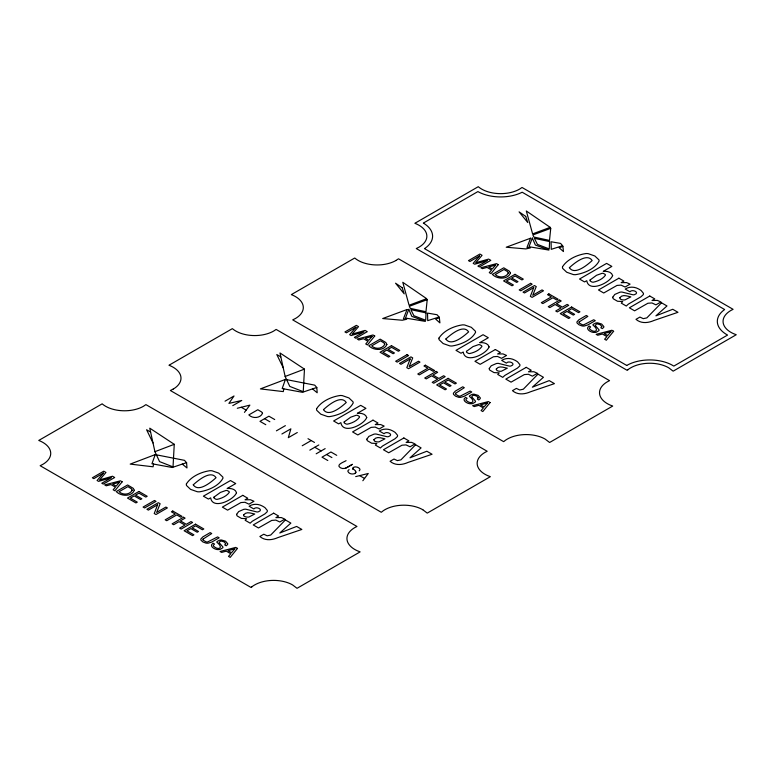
<?xml version="1.0" encoding="UTF-8"?>
<svg xmlns="http://www.w3.org/2000/svg" width="775" height="775" viewBox="0 0 775 775"><rect width="100%" height="100%" fill="white"/><g stroke="black" fill="none" stroke-linecap="round" stroke-linejoin="round"><path stroke-width="1.16" d="M174.259 444.308L173.028 466.889L159.563 461.609L154.932 451.68L149.74 428.158L174.259 444.308L154.932 451.68M304.468 369.113L303.248 391.685L289.782 386.405L285.142 376.476L279.959 352.954L304.468 369.113L285.142 376.476M153.576 463.983L153.092 466.792L130.2 464.099L155.223 454.596L184.489 460.34L186.591 462.704L186.978 467.984L182.27 464.08L172.224 467.499L151.958 463.76L155.223 454.596M283.795 388.788L283.311 391.598L260.41 388.895L285.433 379.401L314.708 385.136L316.801 387.51L317.188 392.789L312.49 388.885L302.444 392.305L282.177 388.566L285.433 379.401M244.454 412.387L249.86 405.131L237.305 408.26M362.836 480.742L368.251 473.486L355.696 476.615M359.183 470.842C361.789 469.069 357.575 466.782 355.754 466.918A2.79 1.608 0 0 0 353.981 467.17L352.654 468.788C361.257 473.312 350.106 476.412 347.946 471.481A3.449 1.986 0 0 1 348.479 470.105L349.108 469.669M353.507 467.393L352.567 468.342L353.022 469.253M354.834 473.612L355.88 472.566L355.415 471.394M396.064 260.41L398.495 258.792L609.557 380.641L607.377 381.775A26.815 15.481 0 0 0 609.944 404.976L612.715 406.052L549.611 442.486L545.164 439.105A26.805 15.481 0 0 0 507.247 439.115A27.464 15.858 0 0 0 505.319 440.345L503.663 441.663L292.718 319.881L295.469 318.486A26.863 15.51 0 0 0 292.407 295.062L291.332 294.616L354.727 258.017L355.493 258.637A26.844 15.5 0 0 0 396.083 260.429M225.041 401.179L234.021 395.986L228.896 403.407L241.761 400.462L232.771 405.645M276.404 430.832L285.384 425.64M281.897 434L290.887 428.817L288.3 437.701L297.29 432.518M302.231 445.751L311.221 440.558M309.835 450.139L318.816 444.957M316.181 453.801L325.151 448.618M346.076 460.67C344.362 461.881 335.439 464.68 340.293 467.703C344.526 470.377 348.924 466.211 352.392 464.312L345.66 468.158M173.106 389.118L170.355 390.503L381.3 512.285L382.957 510.967A27.464 15.858 0 0 1 385.873 509.185A26.805 15.481 0 0 1 422.801 509.727M312.49 388.885L316.801 387.51M182.27 464.08L186.591 462.704M280.821 356.878L276.801 354.553L283.224 367.747M274.718 419.546L268.906 416.194L259.974 421.348L265.786 424.7M307.995 438.698L314.476 442.438M336.738 455.351L330.935 451.999L322.003 457.163L327.806 460.515M314.805 447.262L321.15 450.924M264.575 418.694L269.884 421.765M326.595 454.508L331.903 457.57M241.257 407.282L246.15 410.101M359.648 475.627L364.531 478.446M150.612 432.072L146.591 429.757L153.004 442.951M422.801 509.727L427.238 513.118L490.343 476.683L487.582 475.598A26.805 15.481 0 0 1 485.005 452.397L487.184 451.273L276.132 329.423L273.701 331.041A26.844 15.5 0 0 1 233.139 329.259L232.364 328.639L168.969 365.248L170.045 365.684A26.863 15.51 0 0 1 173.135 389.137M626.723 365.451L424.487 248.62L425.291 248.077A32.531 18.784 0 0 0 424.196 223.617L423.334 223.084L477.904 191.58L478.824 192.084A32.521 18.774 0 0 0 521.188 192.713L522.176 192.229L724.635 309.535A32.511 18.765 0 0 0 725.72 333.977L727.57 335.062L673.824 366.091L671.547 364.773A32.531 18.784 0 0 0 626.733 365.461M236.695 514.28L236.685 514.697A5.88 3.391 0 0 0 237.218 515.956L241.422 518.407L246.644 518.688L245.162 520.287L250.17 523.173L252.253 521.265L264.866 513.932L267.104 511.849A5.764 3.323 0 0 0 267.307 510.454L265.05 507.722A24.442 14.115 0 0 0 262.318 506.036C258.269 503.789 253.037 503.614 249.114 506.23L253.812 508.942C256.205 505.823 264.12 509.824 258.395 511.781A2.402 1.385 0 0 1 256.835 511.946L245.801 509.194A6.258 3.613 0 0 0 243.747 509.359L238.661 511.587L236.695 514.28M366.914 439.086L366.904 439.502A5.88 3.391 0 0 0 367.427 440.752L371.642 443.213L376.863 443.484L375.381 445.082L380.389 447.979L382.463 446.061L395.085 438.728L397.323 436.645A5.764 3.323 0 0 0 397.517 435.259L395.269 432.528A24.442 14.115 0 0 0 392.537 430.832C388.488 428.585 383.257 428.41 379.333 431.026L384.032 433.738C386.425 430.619 394.339 434.62 388.604 436.577A2.402 1.385 0 0 1 387.054 436.742L376.02 434A6.258 3.613 0 0 0 373.967 434.165L368.871 436.393L366.914 439.086M489.277 368.454L489.267 368.871A5.88 3.391 0 0 0 489.8 370.13L494.004 372.591L499.226 372.862L497.744 374.461L502.752 377.347L504.835 375.439L517.448 368.106L519.686 366.023A5.764 3.323 0 0 0 519.889 364.628L517.632 361.906A24.442 14.115 0 0 0 514.9 360.21C510.851 357.963 505.62 357.788 501.696 360.404L506.395 363.117C508.788 359.997 516.702 363.998 510.977 365.955A2.402 1.385 0 0 1 509.417 366.12L498.383 363.378A6.258 3.613 0 0 0 496.339 363.543L491.243 365.761L489.277 368.454M612.812 297.135L612.802 297.552A5.88 3.391 0 0 0 613.335 298.811L617.539 301.262L622.761 301.533L621.288 303.132L626.287 306.028L628.37 304.11L640.993 296.777L643.221 294.694A5.764 3.323 0 0 0 643.424 293.308L641.177 290.577A24.442 14.115 0 0 0 638.435 288.881C634.396 286.643 629.155 286.459 625.231 289.075L629.93 291.787C632.322 288.668 640.247 292.669 634.512 294.636A2.402 1.385 0 0 1 632.962 294.8L621.918 292.049A6.258 3.613 0 0 0 619.874 292.214L614.778 294.442L612.812 297.135M262.531 413.269C260.41 418.345 252.543 418.81 248.833 414.916L257.823 409.733L261.698 412.019L262.531 413.269M426.047 312.887L425.717 320.259L413.908 315.725L410.847 309.671L426.047 312.887M549.591 241.568L549.252 248.94L537.443 244.396L534.382 238.342L549.591 241.568M134.307 490.294C131.469 497.085 120.784 496.368 116.221 491.553L127.623 484.966L133.261 488.347L134.307 490.294M386.88 344.478C384.042 351.259 373.356 350.542 368.793 345.728L380.196 339.14L385.843 342.521L386.88 344.478M510.425 273.149C507.586 279.94 496.901 279.213 492.338 274.398L503.74 267.821L509.378 271.202L510.425 273.149M427.209 299.663L425.969 311.734L410.285 308.363L409.345 306.28L427.209 299.663M550.744 228.344L549.504 240.405L533.82 237.043L532.89 234.951L550.744 228.344M236.52 492.726C233.711 500.137 212.524 510.008 210.645 497.86L208.407 499.061L203.408 496.174L230.485 480.539L235.726 483.561L227.153 488.512C230.533 488.153 235.532 488.899 236.52 492.726M366.73 417.531C363.921 424.942 342.744 434.804 340.864 422.656L338.627 423.867L333.618 420.98L360.704 405.344L365.936 408.357L357.362 413.308C360.753 412.959 365.752 413.705 366.73 417.531M489.103 346.9C486.293 354.311 465.107 364.182 463.227 352.034L460.989 353.235L455.991 350.348L483.067 334.713L488.308 337.735L479.735 342.686C483.116 342.327 488.114 343.073 489.103 346.9M612.637 275.58C609.828 282.991 588.642 292.853 586.772 280.715L584.524 281.916L579.526 279.029L606.612 263.393L611.843 266.406L603.27 271.357C606.651 271.008 611.649 271.754 612.637 275.58M186.397 483.9L186.349 484.307A9 5.192 0 0 0 186.542 485.537L190.582 489.383L197.247 491.718A9 5.202 0 0 0 199.388 491.834C208.107 490.478 218.666 486.196 222.958 478.214A9 5.192 0 0 0 222.764 476.983L218.724 473.137L212.069 470.803A8.99 5.192 0 0 0 209.928 470.696C201.171 471.946 191.26 476.354 186.397 483.9M316.617 408.696L316.568 409.103A9 5.192 0 0 0 316.762 410.343L320.802 414.189L327.457 416.524A9 5.202 0 0 0 329.598 416.63C338.317 415.274 348.886 411.002 353.177 403.019A9 5.192 0 0 0 352.983 401.779L348.944 397.943L342.288 395.608A8.99 5.192 0 0 0 340.147 395.492C331.38 396.742 321.47 401.159 316.617 408.696M438.979 338.074L438.931 338.481A9 5.192 0 0 0 439.125 339.721L443.164 343.558L449.829 345.892A9 5.202 0 0 0 451.97 346.008C460.689 344.652 471.248 340.37 475.55 332.397A9 5.192 0 0 0 475.346 331.157L471.307 327.312L464.651 324.977A8.99 5.192 0 0 0 462.51 324.87C453.753 326.12 443.843 330.537 438.979 338.074M562.514 266.745L562.476 267.152A9 5.192 0 0 0 562.669 268.392L566.709 272.238L573.364 274.573A9 5.202 0 0 0 575.505 274.679C584.224 273.323 594.793 269.051 599.085 261.068A9 5.192 0 0 0 598.891 259.828L594.851 255.992L588.186 253.657A8.99 5.192 0 0 0 586.045 253.541C577.288 254.791 567.377 259.208 562.514 266.745M132.176 490.168C129.987 494.876 122.663 495.302 119.098 491.699L127.885 486.632L131.411 488.763L132.176 490.168M384.758 344.342C382.559 349.05 375.245 349.477 371.68 345.882L380.467 340.806L383.993 342.938L384.758 344.342M508.293 273.013C506.094 277.731 498.78 278.147 495.215 274.553L504.002 269.487L507.528 271.608L508.293 273.013M225.661 543.595L224.75 544.932L226.193 545.765L227.492 544.622A4.263 2.461 0 0 0 227.743 543.74L225.535 541.202L221.524 540.01A4.34 2.509 0 0 0 219.625 540.185L217.126 541.502A3.255 1.879 0 0 0 216.826 542.209C224.101 547.838 218.502 550.909 213.445 546.055A3.391 1.957 0 0 1 213.396 545.232L214.53 544.069L213.038 543.217C208.291 546.162 215.421 550.105 218.647 549.582A4.146 2.393 0 0 0 220.207 549.368L222.745 547.828A3.681 2.131 0 0 0 222.958 547.063L219.16 542.665L220.09 541.357A2.383 1.376 0 0 1 221.621 541.124L224.188 541.928L225.661 543.595M478.243 397.769L477.332 399.106L478.776 399.939L480.074 398.796A4.263 2.461 0 0 0 480.326 397.914L478.117 395.376L474.106 394.184A4.34 2.509 0 0 0 472.198 394.359L469.708 395.676A3.255 1.879 0 0 0 469.408 396.383C476.683 402.012 471.074 405.083 466.027 400.229A3.391 1.957 0 0 1 465.969 399.406L467.112 398.243L465.62 397.391C460.863 400.336 468.003 404.288 471.219 403.756A4.146 2.393 0 0 0 472.789 403.543L475.327 402.002A3.681 2.131 0 0 0 475.53 401.237L471.743 396.839L472.673 395.531A2.383 1.376 0 0 1 474.203 395.298L476.761 396.103L478.243 397.769M601.778 326.44L600.867 327.786L602.311 328.61L603.609 327.476A4.263 2.461 0 0 0 603.861 326.585L601.652 324.047L597.641 322.855A4.34 2.509 0 0 0 595.743 323.039L593.243 324.347A3.255 1.879 0 0 0 592.943 325.064C600.218 330.683 594.619 333.763 589.562 328.91A3.391 1.957 0 0 1 589.513 328.087L590.647 326.924L589.155 326.062C584.408 329.007 591.538 332.959 594.764 332.436A4.146 2.393 0 0 0 596.324 332.223L598.862 330.683A3.681 2.131 0 0 0 599.075 329.908L595.278 325.51L596.208 324.212A2.383 1.376 0 0 1 597.738 323.979L600.305 324.783L601.778 326.44M243.66 514.939L243.583 515.298A2.277 1.318 0 0 0 243.902 515.985L244.338 516.295A5.018 2.897 0 0 0 246.373 517.012L247.642 517.119A3.953 2.286 0 0 0 248.959 516.993L254.723 514.019C251.119 513.379 246.305 511.083 243.66 514.939M373.879 439.745L374.548 441.101A5.018 2.897 0 0 0 376.592 441.808L377.851 441.924A3.953 2.286 0 0 0 379.178 441.798L384.942 438.824C381.339 438.175 376.524 435.889 373.879 439.745M496.242 369.113L496.92 370.479A5.018 2.897 0 0 0 498.955 371.186L500.224 371.302A3.953 2.286 0 0 0 501.541 371.167L507.305 368.193C503.702 367.553 498.887 365.257 496.242 369.113M619.777 297.794L620.455 299.15A5.018 2.897 0 0 0 622.499 299.857L623.759 299.973A3.953 2.286 0 0 0 625.086 299.847L630.84 296.873C627.237 296.224 622.422 293.938 619.777 297.794M213.958 497.133L213.9 497.434A2.742 1.579 0 0 0 214.22 498.267L215.779 499.168A2.693 1.56 0 0 0 217.203 499.342C221.65 498.403 226.707 496.116 229.303 492.358A2.693 1.56 0 0 0 228.993 491.534L227.433 490.643A2.742 1.579 0 0 0 225.99 490.449L220.429 492.416L213.958 497.133M344.177 421.939L344.11 422.239A2.742 1.579 0 0 0 344.439 423.073L345.999 423.964A2.693 1.56 0 0 0 347.423 424.148C351.869 423.208 356.917 420.922 359.522 417.163A2.693 1.56 0 0 0 359.203 416.34L357.653 415.439A2.742 1.579 0 0 0 356.209 415.255L350.649 417.221L344.177 421.939M466.54 351.308L466.482 351.608A2.742 1.579 0 0 0 466.802 352.441L468.362 353.342A2.693 1.56 0 0 0 469.786 353.516C474.232 352.577 479.289 350.29 481.885 346.532A2.693 1.56 0 0 0 481.575 345.708L480.016 344.817A2.742 1.579 0 0 0 478.572 344.623L473.012 346.59L466.54 351.308M590.085 279.988L590.017 280.288A2.742 1.579 0 0 0 590.347 281.122L591.897 282.013A2.693 1.56 0 0 0 593.33 282.197C597.767 281.257 602.824 278.971 605.42 275.212A2.693 1.56 0 0 0 605.11 274.389L603.551 273.488A2.742 1.579 0 0 0 602.117 273.304L596.547 275.27L590.085 279.988M193.266 484.83C198.39 492.764 211.11 482.224 216.041 477.7C210.936 469.757 198.187 480.306 193.266 484.83M323.475 409.636C328.61 417.57 341.329 407.02 346.26 402.496C341.155 394.562 328.397 405.112 323.475 409.636M445.848 339.004C450.972 346.938 463.692 336.398 468.623 331.874C463.518 323.931 450.769 334.49 445.848 339.004M569.383 267.685C574.517 275.619 587.237 265.079 592.168 260.545C587.062 252.611 574.304 263.161 569.383 267.685M408.754 309.38L405.499 318.05L425.397 321.392L411.845 316.365L408.754 309.38M532.299 238.061L529.034 246.731L548.933 250.073L535.38 245.036L532.299 238.061M157.596 504.796L154.235 513.496L155.978 514.513L167.381 507.925L165.898 507.063L156.637 512.411L160.125 503.74L158.342 502.704L146.93 509.282L148.374 510.115L157.596 504.796M410.178 358.97L406.807 367.67L408.561 368.687L419.963 362.099L418.481 361.237L409.21 366.585L412.707 357.914L410.915 356.878L399.512 363.465L400.956 364.289L410.178 358.97M533.713 287.651L530.352 296.35L532.096 297.358L543.498 290.77L542.016 289.918L532.754 295.265L536.242 286.585L534.459 285.549L523.048 292.136L524.491 292.969L533.713 287.651M407.04 309.525L403.446 318.757L406.759 319.261L402.264 320.24L382.695 318.544L407.04 309.525M530.575 238.206L526.981 247.428L530.294 247.942L525.808 248.92L506.23 247.225L530.575 238.206M203.079 539.08L202.972 539.352A2.945 1.705 0 0 0 203.069 540.136L206.15 541.88A3.207 1.85 0 0 0 207.671 541.948L217.591 536.91L219.16 537.821L211.711 542.074L208.165 543.168A4.883 2.819 0 0 1 205.888 543.081L202.953 541.977L201.045 540.282A4.883 2.819 0 0 1 200.88 538.964L202.788 536.92L210.161 532.619L211.73 533.529L203.079 539.08M455.661 393.254L455.545 393.526A2.945 1.705 0 0 0 455.652 394.31L458.732 396.054A3.207 1.85 0 0 0 460.253 396.122L470.163 391.084L471.743 391.995L464.283 396.248L460.747 397.343A4.883 2.819 0 0 1 458.471 397.255L455.526 396.151L453.627 394.456A4.883 2.819 0 0 1 453.462 393.138L455.361 391.094L462.733 386.793L464.312 387.703L455.661 393.254M579.196 321.925L579.09 322.206A2.945 1.705 0 0 0 579.187 322.991L582.267 324.725A3.207 1.85 0 0 0 583.788 324.802L593.708 319.755L595.278 320.666L587.828 324.928L584.282 326.023A4.883 2.819 0 0 1 582.006 325.926L579.07 324.832L577.162 323.127A4.883 2.819 0 0 1 576.997 321.819L578.906 319.775L586.278 315.473L587.847 316.384L579.196 321.925M122.159 481.817L114.865 490.769L113.16 489.79L115.427 487.165L110.932 484.569L106.253 485.799L104.683 484.888L120.416 480.81L122.159 481.817M374.742 335.992L367.437 344.943L365.742 343.964L368.009 341.339L363.514 338.743L358.835 339.973L357.265 339.062L372.988 334.984L374.742 335.992M237.508 548.409L230.214 557.37L228.509 556.382L230.785 553.757L226.281 551.161L221.611 552.401L220.032 551.49L235.765 547.402L237.508 548.409M498.277 264.662L490.982 273.623L489.277 272.635L491.544 270.01L487.049 267.414L482.37 268.654L480.8 267.743L496.533 263.655L498.277 264.662M490.091 402.583L482.796 411.544L481.091 410.556L483.358 407.931L478.863 405.335L474.184 406.575L472.614 405.664L488.347 401.576L490.091 402.583M613.626 331.264L606.331 340.215L604.626 339.237L606.903 336.612L602.398 334.015L597.719 335.246L596.149 334.345L611.882 330.257L613.626 331.264M103.414 473.06L97.078 480.5L98.561 481.362L111.455 477.7L101.796 483.232L103.288 484.084L114.69 477.497L112.501 476.238L99.568 479.919L105.952 472.459L103.763 471.19L92.361 477.778L93.843 478.64L103.414 473.06M355.996 327.234L349.661 334.674L351.143 335.536L364.037 331.874L354.378 337.406L355.861 338.258L367.263 331.671L365.083 330.412L352.15 334.093L358.525 326.633L356.345 325.364L344.943 331.952L346.425 332.814L355.996 327.234M479.531 255.915L473.196 263.355L474.678 264.207L487.572 260.555L477.913 266.077L479.396 266.939L490.808 260.352L488.618 259.092L475.685 262.773L482.069 255.304L479.88 254.045L468.478 260.632L469.96 261.485L479.531 255.915M119.495 482.244L116.172 486.128L112.637 484.084L119.495 482.244M372.077 336.418L368.755 340.302L365.209 338.258L372.077 336.418M234.844 548.845L231.522 552.73L227.986 550.686L234.844 548.845M495.613 265.098L492.29 268.983L488.754 266.939L495.613 265.098M487.427 403.019L484.104 406.904L480.568 404.86L487.427 403.019M610.962 331.69L607.639 335.575L604.103 333.531L610.962 331.69M285.403 519.947L270.717 535.041L267.162 535.806L263.781 534.227L259.877 536.484C265.04 540.989 272.073 540.194 277.886 537.598L301.863 529.451L296.622 526.438L279.785 532.997L290.858 523.106L285.403 519.947M415.613 444.753L400.937 459.837L397.381 460.612L394 459.032L390.087 461.29C395.25 465.794 402.293 465 408.105 462.404L432.072 454.257L426.841 451.234L410.004 457.802L421.077 447.902L415.613 444.753M537.986 374.131L523.309 389.215L519.744 389.99L516.363 388.401L512.459 390.658C517.623 395.173 524.665 394.368 530.478 391.782L554.445 383.635L549.213 380.612L532.367 387.18L543.44 377.28L537.986 374.131M661.521 302.802L646.844 317.895L643.279 318.661L639.898 317.082L635.994 319.339C641.158 323.843 648.2 323.049 654.013 320.453L677.98 312.306L672.748 309.283L655.912 315.851L666.975 305.951L661.521 302.802M251.875 586.811L251.081 587.489L40.145 465.707L42.887 464.312A26.863 15.51 0 0 0 39.825 440.888L38.75 440.442L102.155 403.843L102.91 404.463A26.844 15.5 0 0 0 143.501 406.255L145.913 404.618L356.965 526.467L354.795 527.591A26.805 15.481 0 0 0 357.362 550.792L360.123 551.877L297.028 588.312L292.582 584.922A26.805 15.481 0 0 0 254.665 584.941A27.464 15.858 0 0 0 252.737 586.162L251.875 586.811M627.992 369.665L627.198 370.343L416.262 248.552L419.004 247.167A26.863 15.51 0 0 0 415.942 223.733L414.867 223.297L478.272 186.688L479.028 187.318A26.844 15.5 0 0 0 519.628 189.1L522.03 187.472L733.092 309.322L730.912 310.446A26.815 15.481 0 0 0 733.489 333.647L736.25 334.732L673.146 371.167L668.709 367.776A26.805 15.481 0 0 0 630.782 367.796A27.464 15.858 0 0 0 628.854 369.016L627.992 369.665M138.89 491.476L127.487 498.063L135.925 502.927L137.282 502.152L130.326 498.131L134.22 495.893L140.556 499.546L141.864 498.79L135.528 495.138L138.977 493.142L145.797 497.075L147.192 496.271L138.89 491.476M391.472 345.65L380.07 352.238L388.498 357.101L389.854 356.326L382.908 352.315L386.802 350.067L393.138 353.72L394.446 352.964L388.11 349.312L391.559 347.316L398.379 351.249L399.774 350.445L391.472 345.65M515.007 274.331L503.605 280.908L512.042 285.781L513.399 284.997L506.443 280.986L510.337 278.738L516.673 282.4L517.981 281.645L511.645 277.983L515.094 275.997L521.914 279.93L523.309 279.116L515.007 274.331M154.496 500.485L143.084 507.063L144.615 507.945L156.017 501.367L154.496 500.485M407.069 354.659L395.667 361.237L397.197 362.128L408.599 355.541L407.069 354.659M530.613 283.33L519.202 289.918L520.732 290.799L532.134 284.212L530.613 283.33M172.757 511.025L171.401 511.81L175.247 514.028L165.201 519.831L166.732 520.713L176.778 514.91L180.662 517.158L182.018 516.373L172.757 511.025M425.339 365.199L423.983 365.984L427.829 368.202L417.773 374.005L419.304 374.887L429.36 369.084L433.244 371.332L434.601 370.547L425.339 365.199M548.874 293.88L547.518 294.655L551.364 296.883L541.318 302.686L542.839 303.567L552.895 297.765L556.779 300.012L558.136 299.228L548.874 293.88M183.549 517.254L172.147 523.842L173.678 524.723L179.006 521.643L184.944 525.082L179.616 528.153L181.185 529.063L192.597 522.476L191.018 521.575L186.3 524.297L180.362 520.868L185.08 518.136L183.549 517.254M436.131 371.428L424.729 378.016L426.25 378.897L431.588 375.827L437.526 379.256L432.198 382.327L433.767 383.238L445.17 376.65L443.6 375.749L438.882 378.471L432.934 375.042L437.662 372.32L436.131 371.428M559.666 300.109L548.264 306.697L549.795 307.578L555.123 304.498L561.061 307.927L555.733 311.007L557.303 311.918L568.714 305.331L567.135 304.42L562.417 307.142L556.479 303.713L561.197 300.991L559.666 300.109M242.769 495.341L222.367 507.121L227.598 510.144L240.889 502.578L244.939 502.268L248.959 504.167L253.968 501.28L250.422 499.73L245.055 499.807L247.777 498.228L242.769 495.341M372.988 420.147L352.586 431.927L357.817 434.949L371.109 427.383L375.148 427.073L379.178 428.972L384.177 426.076L380.641 424.535L375.265 424.613L377.997 423.034L372.988 420.147M495.351 349.515L474.949 361.295L480.19 364.318L493.472 356.752L497.521 356.442L501.541 358.341L506.55 355.454L503.004 353.904L497.637 353.981L500.359 352.412L495.351 349.515M618.896 278.196L598.484 289.976L603.725 292.998L617.007 285.433L621.056 285.123L625.076 287.021L630.085 284.125L626.539 282.584L621.172 282.662L623.904 281.083L618.896 278.196M195.523 524.171L184.121 530.749L192.549 535.622L193.905 534.837L186.959 530.827L190.844 528.589L197.179 532.241L198.497 531.485L192.161 527.823L195.61 525.837L202.42 529.771L203.825 528.967L195.523 524.171M448.105 378.345L436.693 384.933L445.131 389.796L446.487 389.011L439.541 385.001L443.426 382.763L449.762 386.415L451.069 385.659L444.734 381.998L448.192 380.012L455.002 383.945L456.397 383.141L448.105 378.345M571.64 307.016L560.238 313.604L568.666 318.477L570.022 317.692L563.076 313.681L566.961 311.434L573.297 315.096L574.614 314.34L568.278 310.678L571.727 308.683L578.538 312.625L579.942 311.812L571.64 307.016M273.653 513.166L253.241 524.946L258.472 527.969L271.763 520.403L275.803 520.093L279.833 521.992L284.842 519.095L281.296 517.555L275.919 517.632L278.651 516.053L273.653 513.166M403.862 437.972L383.46 449.752L388.692 452.774L401.983 445.208L406.022 444.898L410.043 446.797L415.051 443.901L411.515 442.36L406.139 442.438L408.871 440.859L403.862 437.972M526.235 367.34L505.823 379.12L511.064 382.143L524.346 374.577L528.395 374.267L532.415 376.166L537.424 373.279L533.878 371.738L528.502 371.806L531.233 370.237L526.235 367.34M649.77 296.021L629.368 307.801L634.599 310.823L647.881 303.257L651.93 302.948L655.95 304.846L660.959 301.95L657.413 300.409L652.046 300.487L654.768 298.908L649.77 296.021M550.173 227.346L532.609 233.905L526.322 210.984L550.173 227.346M426.637 298.675L409.074 305.234L402.787 282.303L426.637 298.675M562.902 246.431L559.133 247.719L563.454 251.575L562.902 246.431M439.357 317.76L435.598 319.038L439.909 322.904L439.357 317.76M562.621 245.704L551.257 249.337L551.073 241.761L560.587 243.418L562.621 245.704M439.076 317.033L427.713 320.656L427.538 313.09L437.052 314.737L439.076 317.033M525.712 216.399L519.085 211.875L527.746 222.522L525.712 216.399M402.177 287.728L395.55 283.195L404.211 293.851L402.177 287.728"/></g></svg>
